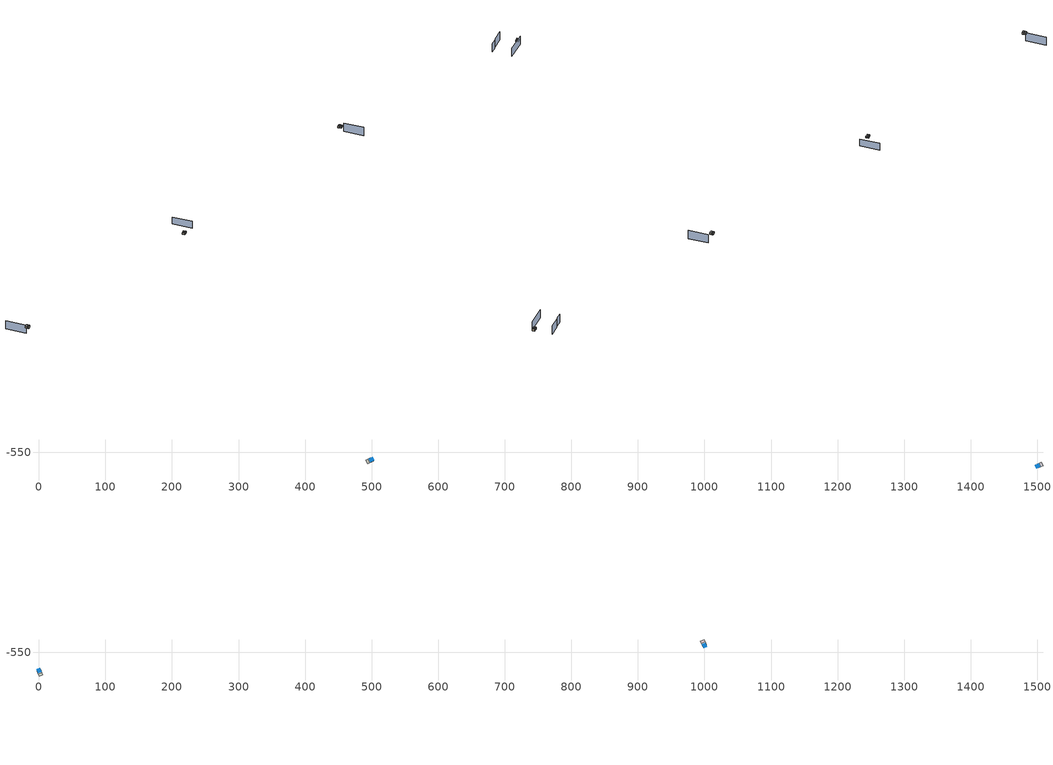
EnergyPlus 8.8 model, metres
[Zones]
1Perim
 floor adiabatic (115mmSandLimeBrick): 501.17,-563.7 496.89,-565.69 494.36,-560.25 498.65,-558.26 z4.11
 wall outside (U0-5): 501.17,-563.7 498.65,-558.26 z4.11:8.23
 wall to 1Core (115mmSandLimeBrick): 494.36,-560.25 496.89,-565.69 z4.11:8.23
 wall adiabatic (115mmSandLimeBrick): 498.65,-558.26 494.36,-560.25 / 496.89,-565.69 501.17,-563.7 z4.11:8.23
 window (Single): 501.13,-563.61 498.69,-558.35 z4.96:7.52
 ceiling adiabatic (115mmSandLimeBrick): 501.17,-563.7 498.65,-558.26 495.22,-559.85 497.75,-565.29 z8.23
 roof outside (U0-4): 497.75,-565.29 495.22,-559.85 494.36,-560.25 496.89,-565.69 z8.23
1Core
 floor adiabatic (115mmSandLimeBrick): 496.89,-565.69 493.92,-567.07 491.39,-561.62 494.36,-560.25 z4.11
 wall adiabatic (115mmSandLimeBrick): 494.36,-560.25 491.39,-561.62 493.92,-567.07 496.89,-565.69 z4.11:8.23
 ceiling adiabatic (115mmSandLimeBrick): 496.89,-565.69 494.36,-560.25 491.99,-561.35 494.52,-566.79 z8.23
 roof outside (U0-4): 494.52,-566.79 491.99,-561.35 491.39,-561.62 493.92,-567.07 z8.23
3Perim
 floor adiabatic (115mmSandLimeBrick): 1498.91,-567.79 1503.24,-565.92 1505.62,-571.44 1501.28,-573.3 z4.11
 wall outside (U0-5): 1498.91,-567.79 1501.28,-573.3 z4.11:8.23
 wall to 3Core (115mmSandLimeBrick): 1505.62,-571.44 1503.24,-565.92 z4.11:8.23
 wall adiabatic (115mmSandLimeBrick): 1501.28,-573.3 1505.62,-571.44 / 1503.24,-565.92 1498.91,-567.79 z4.11:8.23
 window (Single): 1498.95,-567.88 1501.24,-573.21 z4.96:7.52
 ceiling adiabatic (115mmSandLimeBrick): 1498.91,-567.79 1501.28,-573.3 1504.75,-571.81 1502.38,-566.3 z8.23
 roof outside (U0-4): 1502.38,-566.3 1504.75,-571.81 1505.62,-571.44 1503.24,-565.92 z8.23
3Core
 floor adiabatic (115mmSandLimeBrick): 1503.24,-565.92 1506.25,-564.63 1508.62,-570.14 1505.62,-571.44 z4.11
 wall adiabatic (115mmSandLimeBrick): 1505.62,-571.44 1508.62,-570.14 1506.25,-564.63 1503.24,-565.92 z4.11:8.23
 ceiling adiabatic (115mmSandLimeBrick): 1503.24,-565.92 1505.62,-571.44 1508.02,-570.4 1505.65,-564.89 z8.23
 roof outside (U0-4): 1505.65,-564.89 1508.02,-570.4 1508.62,-570.14 1506.25,-564.63 z8.23
0Perim
 floor adiabatic (115mmSandLimeBrick): 2.81,-575.95 4.63,-580.31 -0.91,-582.62 -2.73,-578.26 z16.46
 wall outside (U0-5): 2.81,-575.95 -2.73,-578.26 z16.46:20.57
 wall to 0Core (115mmSandLimeBrick): -0.91,-582.62 4.63,-580.31 z16.46:20.57
 wall adiabatic (115mmSandLimeBrick): -2.73,-578.26 -0.91,-582.62 / 4.63,-580.31 2.81,-575.95 z16.46:20.57
 window (Single): 2.71,-575.99 -2.64,-578.22 z17.31:19.86
 ceiling adiabatic (115mmSandLimeBrick): 2.81,-575.95 -2.73,-578.26 -1.27,-581.75 4.26,-579.44 z20.57
 roof outside (U0-4): 4.26,-579.44 -1.27,-581.75 -0.91,-582.62 4.63,-580.31 z20.57
0Core
 floor adiabatic (115mmSandLimeBrick): 4.63,-580.31 5.89,-583.33 0.35,-585.64 -0.91,-582.62 z16.46
 wall adiabatic (115mmSandLimeBrick): -0.91,-582.62 0.35,-585.64 5.89,-583.33 4.63,-580.31 z16.46:20.57
 ceiling adiabatic (115mmSandLimeBrick): 4.63,-580.31 -0.91,-582.62 0.1,-585.03 5.63,-582.72 z20.57
 roof outside (U0-4): 5.63,-582.72 0.1,-585.03 0.35,-585.64 5.89,-583.33 z20.57
2Perim
 floor adiabatic (115mmSandLimeBrick): 997.2,-540.83 995.34,-536.49 1000.85,-534.12 1002.72,-538.46 z16.46
 wall outside (U0-5): 997.2,-540.83 1002.72,-538.46 z16.46:20.57
 wall to 2Core (115mmSandLimeBrick): 1000.85,-534.12 995.34,-536.49 z16.46:20.57
 wall adiabatic (115mmSandLimeBrick): 1002.72,-538.46 1000.85,-534.12 / 995.34,-536.49 997.2,-540.83 z16.46:20.57
 window (Single): 997.3,-540.79 1002.62,-538.5 z17.31:19.86
 ceiling adiabatic (115mmSandLimeBrick): 997.2,-540.83 1002.72,-538.46 1001.22,-534.99 995.71,-537.36 z20.57
 roof outside (U0-4): 995.71,-537.36 1001.22,-534.99 1000.85,-534.12 995.34,-536.49 z20.57
2Core
 floor adiabatic (115mmSandLimeBrick): 995.34,-536.49 994.04,-533.49 999.56,-531.12 1000.85,-534.12 z16.46
 wall adiabatic (115mmSandLimeBrick): 1000.85,-534.12 999.56,-531.12 994.04,-533.49 995.34,-536.49 z16.46:20.57
 ceiling adiabatic (115mmSandLimeBrick): 995.34,-536.49 1000.85,-534.12 999.81,-531.72 994.3,-534.09 z20.57
 roof outside (U0-4): 994.3,-534.09 999.81,-531.72 999.56,-531.12 994.04,-533.49 z20.57
shading: -16.39,-535.13 1.42,-576.53 / 1010.46,-535.13 1028.28,-576.53 / 1459.29,-546.13 1484.85,-535.13 / 1441.54,-554.66 1455.16,-549.01 / 1502.67,-576.53 1458.39,-595.01 z0:20.57; 509.77,-514.35 527.61,-556.79 z0:17.22
[Site:GroundTemperature:BuildingSurface]
14, 14, 14, 14, 14, 14, 14, 14, 14, 14, 14, 14
[Site:GroundReflectance]
0.2, 0.2, 0.2, 0.2, 0.2, 0.2, 0.2, 0.2, 0.2, 0.2, 0.2, 0.2
[Site:GroundReflectance:SnowModifier]
1, 1
[Building]
Building: North Axis {deg}=0; Terrain=Suburbs; Loads Convergence Tolerance Value=.04; Temperature Convergence Tolerance Value {deltaC}=.4; Solar Distribution=MinimalShadowing; Maximum Number of Warmup Days=25
[Construction]
115mmSandLimeBrick: Plaster_0.005_115mmSandLimeBrick, Sand-Lime Brick_0.08_115mmSandLimeBrick, Plaster_0.08_115mmSandLimeBrick
U0-5: XPS Board_0.01_U0-5, General Concrete_0.2_U0-5
U0-4: XPS Board_0.06_U0-4, General Concrete_0.2_U0-4
Single: Generic Clear Glass 6mm_0.006_Single
[Material] Roughness=Rough; Thermal Absorptance=0.9
Name | Thickness {m} | Conductivity {W/m-K} | Density {kg/m3} | Specific Heat {J/kg-K} | Solar Absorptance | Visible Absorptance
Plaster_0.005_115mmSandLimeBrick | 0.005 | 1 | 2000 | 1130 | 0.6 | 0.6
Sand-Lime Brick_0.08_115mmSandLimeBrick | 0.08 | 0.56 | 1200 | 1000 | 0.6 | 0.6
Plaster_0.08_115mmSandLimeBrick | 0.08 | 1 | 2000 | 1130 | 0.6 | 0.6
XPS Board_0.01_U0-5 | 0.01 | 0.034 | 35 | 1400 | 0.6 | 0.6
General Concrete_0.2_U0-5; General Concrete_0.2_U0-4 | 0.2 | 2 | 2400 | 950 | 0.7 | 0.7
XPS Board_0.06_U0-4 | 0.06 | 0.034 | 35 | 1400 | 0.6 | 0.6
[WindowMaterial:Glazing]
Generic Clear Glass 6mm_0.006_Single: Optical Data Type=SpectralAverage; Window Glass Spectral Data Set=SpectralAverage; Thickness {m}=0.006; Solar Transmittance at Normal Incidence=0.68; Front Side Solar Reflectance at Normal Incidence=0.09; Back Side Solar Reflectance at Normal Incidence=0.1; Visible Transmittance at Normal Incidence=0.81; Front Side Visible Reflectance at Normal Incidence=0.11; Back Side Visible Reflectance at Normal Incidence=0.12; Infrared Transmittance at Normal Incidence=0; Front Side Infrared Hemispherical Emissivity=0.2; Back Side Infrared Hemispherical Emissivity=0.2; Conductivity {W/m-K}=0.9; Dirt Correction Factor for Solar and Visible Transmittance=1
[EnergyManagementSystem:Sensor]
Name | Output:Variable or Output:Meter Index Key | Output:Variable or Output:Meter
OutdoorTemp | Environment | Site Outdoor Air Drybulb Temperature
OutdoorRelHumid | Environment | Site Outdoor Air Relative Humidity
USRNATVENT_0Perim; USRNATVENT_1Perim; USRNATVENT_2Perim; USRNATVENT_3Perim | AllOff | Schedule Value
[Zone] Type=1; Multiplier=1; Zone Inside Convection Algorithm=TARP; Zone Outside Convection Algorithm=DOE-2
Name | Volume {m3} | Floor Area {m2}
0Perim; 1Perim; 2Perim; 3Perim | 116.563 | 28.333
0Core; 1Core; 2Core; 3Core | 80.7843 | 19.6362
[People] Number of People Schedule=AllOn; Number of People Calculation Method=People/Area; People per Zone Floor Area {person/m2}=0.5; Fraction Radiant=0.3; Sensible Heat Fraction=AUTOCALCULATE; Carbon Dioxide Generation Rate {m3/s-W}=3.82e-08; Enable ASHRAE 55 Comfort Warnings=No; Mean Radiant Temperature Calculation Type=ZoneAveraged; Clothing Insulation Calculation Method=DynamicClothingModelASHRAE55; Thermal Comfort Model 1 Type=AdaptiveASH55
Name | Zone or ZoneList | Activity Level Schedule | Work Efficiency Schedule | Air Velocity Schedule
People 0Perim | 0Perim | 0PerimPeopleActivity | 0PerimWorkEfficiency | 0PerimAirVelocity
People 0Core | 0Core | 0CorePeopleActivity | 0CoreWorkEfficiency | 0CoreAirVelocity
People 1Perim | 1Perim | 1PerimPeopleActivity | 1PerimWorkEfficiency | 1PerimAirVelocity
People 1Core | 1Core | 1CorePeopleActivity | 1CoreWorkEfficiency | 1CoreAirVelocity
People 2Perim | 2Perim | 2PerimPeopleActivity | 2PerimWorkEfficiency | 2PerimAirVelocity
People 2Core | 2Core | 2CorePeopleActivity | 2CoreWorkEfficiency | 2CoreAirVelocity
People 3Perim | 3Perim | 3PerimPeopleActivity | 3PerimWorkEfficiency | 3PerimAirVelocity
People 3Core | 3Core | 3CorePeopleActivity | 3CoreWorkEfficiency | 3CoreAirVelocity
[ElectricEquipment] Schedule=AllOn; Design Level Calculation Method=Watts/Area; Watts per Zone Floor Area {W/m2}=35; Fraction Latent=0; Fraction Radiant=.2; Fraction Lost=0
Name | Zone or ZoneList
0Perim Equipment 1 | 0Perim
0Core Equipment 1 | 0Core
1Perim Equipment 1 | 1Perim
1Core Equipment 1 | 1Core
2Perim Equipment 1 | 2Perim
2Core Equipment 1 | 2Core
3Perim Equipment 1 | 3Perim
3Core Equipment 1 | 3Core
[Lights] Schedule=AllOn; Design Level Calculation Method=Watts/Area; Watts per Zone Floor Area {W/m2}=15; Return Air Fraction=0; Fraction Radiant=.42; Fraction Visible=.18; Fraction Replaceable=1
Name | Zone or ZoneList
0Perim General lighting | 0Perim
0Core General lighting | 0Core
1Perim General lighting | 1Perim
1Core General lighting | 1Core
2Perim General lighting | 2Perim
2Core General lighting | 2Core
3Perim General lighting | 3Perim
3Core General lighting | 3Core
[ZoneControl:Thermostat]
Name | Zone or ZoneList | Control Type Schedule | Control 1
0Perim Thermostat | 0Perim | 0PerimZoneControlTypeSched | Dual Setpoint - Zone 0Perim
0Core Thermostat | 0Core | 0CoreZoneControlTypeSched | Dual Setpoint - Zone 0Core
1Perim Thermostat | 1Perim | 1PerimZoneControlTypeSched | Dual Setpoint - Zone 1Perim
1Core Thermostat | 1Core | 1CoreZoneControlTypeSched | Dual Setpoint - Zone 1Core
2Perim Thermostat | 2Perim | 2PerimZoneControlTypeSched | Dual Setpoint - Zone 2Perim
2Core Thermostat | 2Core | 2CoreZoneControlTypeSched | Dual Setpoint - Zone 2Core
3Perim Thermostat | 3Perim | 3PerimZoneControlTypeSched | Dual Setpoint - Zone 3Perim
3Core Thermostat | 3Core | 3CoreZoneControlTypeSched | Dual Setpoint - Zone 3Core
[ThermostatSetpoint:DualSetpoint]
Name | Heating Setpoint Temperature Schedule | Cooling Setpoint Temperature Schedule
Dual Setpoint - Zone 0Perim | 0PerimHeating_SP_Sch | 0PerimCooling_SP_Sch
Dual Setpoint - Zone 0Core | 0CoreHeating_SP_Sch | 0CoreCooling_SP_Sch
Dual Setpoint - Zone 1Perim | 1PerimHeating_SP_Sch | 1PerimCooling_SP_Sch
Dual Setpoint - Zone 1Core | 1CoreHeating_SP_Sch | 1CoreCooling_SP_Sch
Dual Setpoint - Zone 2Perim | 2PerimHeating_SP_Sch | 2PerimCooling_SP_Sch
Dual Setpoint - Zone 2Core | 2CoreHeating_SP_Sch | 2CoreCooling_SP_Sch
Dual Setpoint - Zone 3Perim | 3PerimHeating_SP_Sch | 3PerimCooling_SP_Sch
Dual Setpoint - Zone 3Core | 3CoreHeating_SP_Sch | 3CoreCooling_SP_Sch
[Zone equipment]
0Perim: 0Perim Ideal Loads Air
0Core: 0Core Ideal Loads Air
1Perim: 1Perim Ideal Loads Air
1Core: 1Core Ideal Loads Air
2Perim: 2Perim Ideal Loads Air
2Core: 2Core Ideal Loads Air
3Perim: 3Perim Ideal Loads Air
3Core: 3Core Ideal Loads Air
[ZoneHVAC:IdealLoadsAirSystem] Maximum Heating Supply Air Temperature {C}=30; Minimum Cooling Supply Air Temperature {C}=18; Maximum Heating Supply Air Humidity Ratio {kgWater/kgDryAir}=0.01; Minimum Cooling Supply Air Humidity Ratio {kgWater/kgDryAir}=0.008; Heating Limit=NoLimit; Maximum Heating Air Flow Rate {m3/s}=100; Cooling Limit=NoLimit; Maximum Cooling Air Flow Rate {m3/s}=100; Heating Availability Schedule=AllOn; Cooling Availability Schedule=AllOn; Dehumidification Control Type=None; Humidification Control Type=None; Demand Controlled Ventilation Type=OccupancySchedule; Outdoor Air Economizer Type=NoEconomizer; Heat Recovery Type=None; Sensible Heat Recovery Effectiveness=0.7; Latent Heat Recovery Effectiveness=0.65
Name | Design Specification Outdoor Air Object
0Perim Ideal Loads Air | 0PerimMinFreshAir
0Core Ideal Loads Air | 0CoreMinFreshAir
1Perim Ideal Loads Air | 1PerimMinFreshAir
1Core Ideal Loads Air | 1CoreMinFreshAir
2Perim Ideal Loads Air | 2PerimMinFreshAir
2Core Ideal Loads Air | 2CoreMinFreshAir
3Perim Ideal Loads Air | 3PerimMinFreshAir
3Core Ideal Loads Air | 3CoreMinFreshAir
[DesignSpecification:OutdoorAir] Outdoor Air Method=Sum; Outdoor Air Flow per Person {m3/s-person}=0.002; Outdoor Air Flow per Zone Floor Area {m3/s-m2}=0.002; Outdoor Air Schedule=AllOn
0PerimMinFreshAir; 0CoreMinFreshAir; 1PerimMinFreshAir; 1CoreMinFreshAir; 2PerimMinFreshAir; 2CoreMinFreshAir; 3PerimMinFreshAir; 3CoreMinFreshAir
[ZoneVentilation:DesignFlowRate] Schedule=AllOn; Design Flow Rate Calculation Method=AirChanges/Hour; Air Changes per Hour {1/hr}=0; Ventilation Type=NATURAL; Fan Pressure Rise {Pa}=0; Fan Total Efficiency=1; Constant Term Coefficient=1; Temperature Term Coefficient=0; Velocity Term Coefficient=0; Velocity Squared Term Coefficient=0; Minimum Indoor Temperature {C}=18; Delta Temperature {deltaC}=1; Maximum Wind Speed {m/s}=40
Name | Zone or ZoneList
0Perim ScheduledVent | 0Perim
1Perim ScheduledVent | 1Perim
2Perim ScheduledVent | 2Perim
3Perim ScheduledVent | 3Perim
[EnergyManagementSystem:Actuator] Actuated Component Type=Schedule:Constant; Actuated Component Control Type=Schedule Value
Name | Actuated Component Unique
NATVENT_AVAIL_SCHED_ACTUATOR_0Perim | NATVENT_AVAIL_SCHED_0Perim
NATVENT_AVAIL_SCHED_ACTUATOR_1Perim | NATVENT_AVAIL_SCHED_1Perim
NATVENT_AVAIL_SCHED_ACTUATOR_2Perim | NATVENT_AVAIL_SCHED_2Perim
NATVENT_AVAIL_SCHED_ACTUATOR_3Perim | NATVENT_AVAIL_SCHED_3Perim
[EnergyManagementSystem:ProgramCallingManager]
My 0Perim_Setpoint_Schedule_Calculator_Example: BeginTimestepBeforePredictor; 0Perim_ErlEnforceBinary
My 1Perim_Setpoint_Schedule_Calculator_Example: BeginTimestepBeforePredictor; 1Perim_ErlEnforceBinary
My 2Perim_Setpoint_Schedule_Calculator_Example: BeginTimestepBeforePredictor; 2Perim_ErlEnforceBinary
My 3Perim_Setpoint_Schedule_Calculator_Example: BeginTimestepBeforePredictor; 3Perim_ErlEnforceBinary
[EnergyManagementSystem:Program]
0Perim_ErlEnforceBinary: IF (USRNATVENT_0Perim > 0); Set NATVENT_AVAIL_SCHED_ACTUATOR_0Perim = 1; ELSE; Set NATVENT_AVAIL_SCHED_ACTUATOR_0Perim = 0; ENDIF
1Perim_ErlEnforceBinary: IF (USRNATVENT_1Perim > 0); Set NATVENT_AVAIL_SCHED_ACTUATOR_1Perim = 1; ELSE; Set NATVENT_AVAIL_SCHED_ACTUATOR_1Perim = 0; ENDIF
2Perim_ErlEnforceBinary: IF (USRNATVENT_2Perim > 0); Set NATVENT_AVAIL_SCHED_ACTUATOR_2Perim = 1; ELSE; Set NATVENT_AVAIL_SCHED_ACTUATOR_2Perim = 0; ENDIF
3Perim_ErlEnforceBinary: IF (USRNATVENT_3Perim > 0); Set NATVENT_AVAIL_SCHED_ACTUATOR_3Perim = 1; ELSE; Set NATVENT_AVAIL_SCHED_ACTUATOR_3Perim = 0; ENDIF
[ZoneVentilation:WindandStackOpenArea] Opening Area {m2}=11.8484; Opening Effectiveness=0; Effective Angle {deg}=0; Height Difference {m}=0.638386; Discharge Coefficient for Opening=0.6; Minimum Indoor Temperature {C}=24; Maximum Indoor Temperature {C}=100; Delta Temperature {deltaC}=1; Minimum Outdoor Temperature {C}=22; Maximum Outdoor Temperature {C}=26; Maximum Wind Speed {m/s}=40
Name | Zone | Opening Area Fraction Schedule
0PerimNatVent_Buoy | 0Perim | NATVENT_AVAIL_SCHED_0Perim
1PerimNatVent_Buoy | 1Perim | NATVENT_AVAIL_SCHED_1Perim
2PerimNatVent_Buoy | 2Perim | NATVENT_AVAIL_SCHED_2Perim
3PerimNatVent_Buoy | 3Perim | NATVENT_AVAIL_SCHED_3Perim
[ZoneInfiltration:DesignFlowRate] Schedule=On; Design Flow Rate Calculation Method=AirChanges/Hour; Air Changes per Hour {1/hr}=2; Constant Term Coefficient=1; Temperature Term Coefficient=0; Velocity Term Coefficient=0; Velocity Squared Term Coefficient=0
Name | Zone or ZoneList
0PerimInfiltration | 0Perim
1PerimInfiltration | 1Perim
2PerimInfiltration | 2Perim
3PerimInfiltration | 3Perim
[WaterUse:Equipment]
Name | Peak Flow Rate {m3/s} | Flow Rate Fraction Schedule | Target Temperature Schedule | Hot Water Supply Temperature Schedule | Cold Water Supply Temperature Schedule
DHW 0Perim | 0 | equipOffice | DHW Supply Temperature 0Perim | DHW Supply Temperature 0Perim | DHW Mains Temperature 0Perim
DHW 0Core | 1.63635e-05 | 60HrWk | DHW Supply Temperature 0Core | DHW Supply Temperature 0Core | DHW Mains Temperature 0Core
DHW 1Perim | 0 | equipOffice | DHW Supply Temperature 1Perim | DHW Supply Temperature 1Perim | DHW Mains Temperature 1Perim
DHW 1Core | 1.63635e-05 | 60HrWk | DHW Supply Temperature 1Core | DHW Supply Temperature 1Core | DHW Mains Temperature 1Core
DHW 2Perim | 0 | equipOffice | DHW Supply Temperature 2Perim | DHW Supply Temperature 2Perim | DHW Mains Temperature 2Perim
DHW 2Core | 1.63635e-05 | 60HrWk | DHW Supply Temperature 2Core | DHW Supply Temperature 2Core | DHW Mains Temperature 2Core
DHW 3Perim | 0 | equipOffice | DHW Supply Temperature 3Perim | DHW Supply Temperature 3Perim | DHW Mains Temperature 3Perim
DHW 3Core | 1.63635e-05 | 60HrWk | DHW Supply Temperature 3Core | DHW Supply Temperature 3Core | DHW Mains Temperature 3Core
[Schedule:Constant]
On: On/Off, 1
0PerimPeopleActivity; 0CorePeopleActivity; 1PerimPeopleActivity; 1CorePeopleActivity; 2PerimPeopleActivity; 2CorePeopleActivity; 3PerimPeopleActivity; 3CorePeopleActivity: Any Number, 125.28
0PerimAirVelocity; 0CoreAirVelocity; 1PerimAirVelocity; 1CoreAirVelocity; 2PerimAirVelocity; 2CoreAirVelocity; 3PerimAirVelocity; 3CoreAirVelocity: Any Number, 0.2
0PerimWorkEfficiency; 0CoreWorkEfficiency; 1PerimWorkEfficiency; 1CoreWorkEfficiency; 2PerimWorkEfficiency; 2CoreWorkEfficiency; 3PerimWorkEfficiency; 3CoreWorkEfficiency: Any Number, 0
0PerimHeating_SP_Sch; 0PerimCooling_SP_Sch; 0CoreHeating_SP_Sch; 0CoreCooling_SP_Sch; 1PerimHeating_SP_Sch; 1PerimCooling_SP_Sch; 1CoreHeating_SP_Sch; 1CoreCooling_SP_Sch; 2PerimHeating_SP_Sch; 2PerimCooling_SP_Sch; 2CoreHeating_SP_Sch; 2CoreCooling_SP_Sch; 3PerimHeating_SP_Sch; 3PerimCooling_SP_Sch; 3CoreHeating_SP_Sch; 3CoreCooling_SP_Sch: Temperature, 24
0PerimZoneControlTypeSched; 0CoreZoneControlTypeSched; 1PerimZoneControlTypeSched; 1CoreZoneControlTypeSched; 2PerimZoneControlTypeSched; 2CoreZoneControlTypeSched; 3PerimZoneControlTypeSched; 3CoreZoneControlTypeSched: Any Number, 4
NATVENT_AVAIL_SCHED_0Perim; NATVENT_AVAIL_SCHED_1Perim; NATVENT_AVAIL_SCHED_2Perim; NATVENT_AVAIL_SCHED_3Perim: Fraction, 1
DHW Supply Temperature 0Perim; DHW Supply Temperature 0Core; DHW Supply Temperature 1Perim; DHW Supply Temperature 1Core; DHW Supply Temperature 2Perim; DHW Supply Temperature 2Core; DHW Supply Temperature 3Perim; DHW Supply Temperature 3Core: Temperature, 65
DHW Mains Temperature 0Perim; DHW Mains Temperature 0Core; DHW Mains Temperature 1Perim; DHW Mains Temperature 1Core; DHW Mains Temperature 2Perim; DHW Mains Temperature 2Core; DHW Mains Temperature 3Perim; DHW Mains Temperature 3Core: Temperature, 10
[Schedule:Year]
AllOn: AllOn, 1, 1, 12, 31
equipOffice: equipOffice, 1, 1, 12, 31
AllOff: AllOff, 1, 1, 12, 31
60HrWk: 60HrWk, 1, 1, 12, 31
[Schedule:Week:Daily]
AllOn: AllOn, AllOn, AllOn, AllOn, AllOn, AllOn, AllOn, AllOn, AllOn, AllOn, AllOn, AllOn
equipOffice: equipOfficeWeekEnd, equipOffice, equipOffice, equipOffice, equipOffice, equipOffice, equipOfficeWeekEnd, equipOfficeWeekEnd, equipOffice, equipOffice, equipOffice, equipOffice
AllOff: AllOff, AllOff, AllOff, AllOff, AllOff, AllOff, AllOff, AllOff, AllOff, AllOff, AllOff, AllOff
60HrWk: 60HrWkDay, 60HrWkDay, 60HrWkDay, 60HrWkDay, 60HrWkDay, 60HrWkDay, 60HrWkDay, 60HrWkDay, 60HrWkDay, 60HrWkDay, 60HrWkDay, 60HrWkDay
[Schedule:Day:Hourly]
AllOn: 1, 1, 1, 1, 1, 1, 1, 1, 1, 1, 1, 1, 1, 1, 1, 1, 1, 1, 1, 1, 1, 1, 1, 1
equipOffice; equipOfficeWeekEnd: 0.1, 0.1, 0.1, 0.1, 0.1, 0.1, 0.1, 0.2, 0.4, 0.6, 0.8, 0.8, 0.4, 0.6, 0.8, 0.8, 0.4, 0.2, 0.1, 0.1, 0.1, 0.1, 0.1, 0.1
AllOff: 0, 0, 0, 0, 0, 0, 0, 0, 0, 0, 0, 0, 0, 0, 0, 0, 0, 0, 0, 0, 0, 0, 0, 0
60HrWkDay: 0.2, 0.2, 0.2, 0.2, 0.2, 0.2, 0.2, 0.4, 0.8, 0.8, 1, 1, 0.8, 1, 1, 1, 0.8, 0.4, 0.2, 0.2, 0.2, 0.2, 0.2, 0.2
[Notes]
----  This file was generated with Archsim v.4.0.2.17
-------------------------ERL SENSORS--------------------------
115mmSandLimeBrick GasType: Partition
